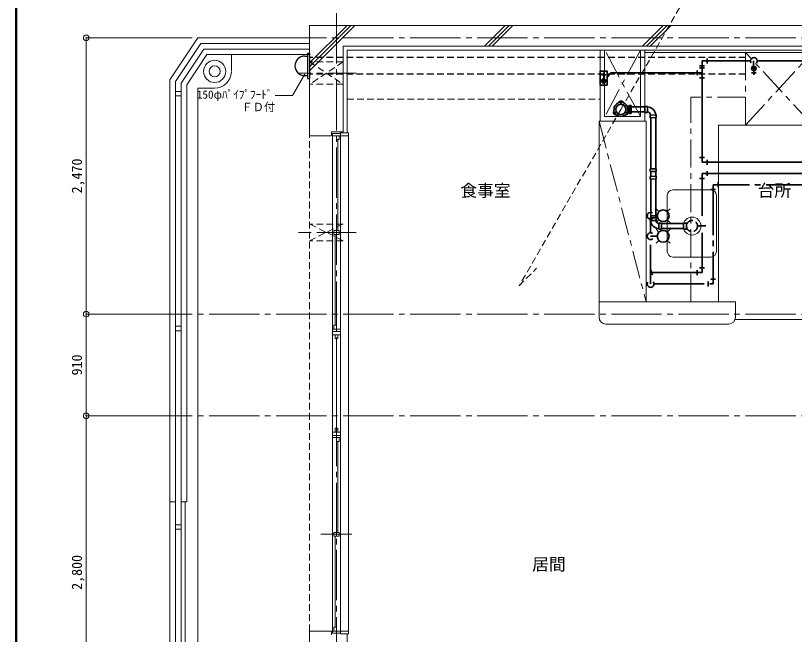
# Model space of a CAD drawing. Units: millimetres at full size, sheet at 1:50. Extents: x -9674 to 9699, y -6794 to 6791.
# Drawn here: x -9674 to -2704, y -2093 to 3441 of the extents above; entities that cross this region are included whole.
import ezdxf
from ezdxf.enums import TextEntityAlignment as Align

# ---------------------------------------------------------------- set-up
doc = ezdxf.new("R2010")
doc.units = ezdxf.units.MM
doc.header["$LTSCALE"] = 50
doc.header["$PDMODE"] = 32
doc.header["$PDSIZE"] = 50
for name, pattern in [('CHAIN1', [8, 5, -1, 1, -1]), ('CHAIN2', [12, 9, -1, 1, -1]), ('DASHED1', [1.8, 1.2, -0.6])]:
    doc.linetypes.add(name, pattern=pattern)
for name, color, linetype, lineweight in [('0-0_図面枠', 7, 'Continuous', 9), ('1-0_芯', 134, 'CHAIN2', 9), ('1-1_躯体', 134, 'Continuous', 9), ('1-2_間仕切', 134, 'Continuous', 9), ('1-3_建具', 134, 'Continuous', 9), ('1-5_設備', 134, 'Continuous', 9), ('1-6_ﾊﾞﾙｺﾆｰ・階段', 134, 'Continuous', 9), ('1-7_その他', 134, 'DASHED1', 9), ('1-8_ハッチ', 134, 'Continuous', 9), ('1-B_寸法', 134, 'Continuous', 9), ('1-C_梁', 134, 'DASHED1', 9), ('2-0_芯', 3, 'Continuous', 35), ('2-3_建具', 4, 'Continuous', 35), ('2-7_その他', 2, 'Continuous', 25), ('2-9_金物', 1, 'CHAIN2', 35), ('2-A_文字', 6, 'Continuous', 35), ('2-C', 2, 'DASHED1', 25)]:
    doc.layers.add(name, color=color, linetype=linetype, lineweight=lineweight)
doc.layers.add('1-A_文字', color=134, linetype='Continuous')
doc.styles.add('ＭＳ ゴシック', font='')
doc.styles.get('ＭＳ ゴシック').set_extended_font_data('MS Gothic')

msp = doc.modelspace()

# ---------------------------------------------------------------- linework, layer by layer
at = {"layer": '0-0_図面枠'}
for p, q in [((-9673.92, 6791.43), (-9673.92, -6793.93)), ((-9672.16, 6789.66), (-9672.16, -6792.16)), ((-9670.4, 6787.9), (-9670.4, -6790.4)), ((-9668.64, -6788.64), (-9668.64, 6786.14)), ((-9666.87, 6784.38), (-9666.87, -6786.88)), ((-9665.11, 6782.61), (-9665.11, -6785.11)), ((-9663.35, 6780.85), (-9663.35, -6783.35))]:
    msp.add_line(p, q, dxfattribs=at)
at = {"layer": '1-0_芯'}
for p, q in [((-6802.5, -4188.13), (-6802.5, 4241.87)), ((-8542.5, 3241.87), (8067.5, 3241.87)), ((-8542.5, 771.87), (8067.5, 771.87)), ((-8542.5, -138.13), (2697.5, -138.13))]:
    msp.add_line(p, q, dxfattribs=at)
at = {"layer": '1-1_躯体'}
for p, q in [((-7042.5, 2366.87), (-7042.5, 3351.87)), ((6257.5, 3351.87), (-7042.5, 3351.87)), ((-6742.5, 2401.87), (-6742.5, 3166.87)), ((6057.5, 3166.87), (-6742.5, 3166.87)), ((-6847.5, 2401.87), (-6847.5, 2366.87)), ((-6742.5, 2401.87), (-6847.5, 2401.87)), ((-6847.5, 2366.87), (-7042.5, 2366.87)), ((-7042.5, -2063.13), (-6847.5, -2063.13)), ((-7042.5, -3033.13), (-7042.5, -2063.13)), ((-6847.5, -2098.13), (-6847.5, -2063.13))]:
    msp.add_line(p, q, dxfattribs=at)
at = {"layer": '1-2_間仕切'}
for p, q in [((-4402.5, 3131.87), (-4402.5, 2536.87)), ((-4082.5, 3131.87), (-4082.5, 2536.87)), ((-4042.5, 3131.87), (-4042.5, 2496.87)), ((-4402.5, 2536.87), (-4082.5, 2536.87))]:
    msp.add_line(p, q, dxfattribs=at)
msp.add_lwpolyline([(-4442.5, 3131.87), (-4442.5, 2496.87), (-4042.5, 2496.87)], dxfattribs=at)
at = {"layer": '1-3_建具'}
for p, q in [((-6837.5, 2386.87), (-6837.5, 2351.87)), ((-6837.5, 2386.87), (-6767.5, 2386.87)), ((-6767.5, 2391.87), (-6767.5, 2366.87)), ((-6695.5, 2391.87), (-6767.5, 2391.87)), ((-6767.5, 2366.87), (-6837.5, 2366.87)), ((-6837.5, 2351.87), (-6837.5, 651.87)), ((-6802.5, 2331.87), (-6802.5, 2366.87)), ((-6778.5, 2331.87), (-6802.5, 2331.87)), ((-6790.5, 2331.87), (-6790.5, 1519.37)), ((-6778.5, 2331.87), (-6778.5, 2366.87)), ((-6767.5, 2351.87), (-6767.5, 2366.87)), ((-6767.5, 2351.87), (-6767.5, 651.87)), ((-6695.5, -2063.13), (-6695.5, 2366.87)), ((-6940.98, 1501.87), (-6664.02, 1501.87)), ((-6778.5, 1519.37), (-6826.5, 1519.37)), ((-6826.5, 1519.37), (-6826.5, 1484.37)), ((-6814.5, 671.87), (-6814.5, 1484.37)), ((-6802.5, 1519.37), (-6802.5, 1484.37)), ((-6837.5, 571.87), (-6837.5, 651.87)), ((-6767.5, 636.87), (-6837.5, 636.87)), ((-6826.5, 671.87), (-6802.5, 671.87)), ((-6826.5, 671.87), (-6826.5, 636.87)), ((-6802.5, 671.87), (-6802.5, 636.87)), ((-6767.5, 651.87), (-6767.5, 571.87)), ((-6837.5, 616.87), (-6767.5, 616.87)), ((-6767.5, 586.87), (-6837.5, 586.87)), ((-6837.5, 571.87), (-6837.5, -268.13)), ((-6814.5, 551.87), (-6814.5, 586.87)), ((-6790.5, 551.87), (-6790.5, 586.87)), ((-6767.5, 571.87), (-6767.5, -268.13)), ((-6790.5, 551.87), (-6814.5, 551.87)), ((-6802.5, -248.13), (-6802.5, 551.87)), ((-6837.5, -268.13), (-6837.5, -348.13)), ((-6790.5, -248.13), (-6814.5, -248.13)), ((-6814.5, -248.13), (-6814.5, -283.13)), ((-6790.5, -248.13), (-6790.5, -283.13)), ((-6767.5, -348.13), (-6767.5, -268.13)), ((-6767.5, -283.13), (-6837.5, -283.13)), ((-6837.5, -313.13), (-6767.5, -313.13)), ((-6767.5, -333.13), (-6837.5, -333.13)), ((-6837.5, -348.13), (-6837.5, -2048.13)), ((-6802.5, -368.13), (-6802.5, -333.13)), ((-6778.5, -368.13), (-6778.5, -333.13)), ((-6767.5, -348.13), (-6767.5, -2048.13)), ((-6778.5, -368.13), (-6802.5, -368.13)), ((-6790.5, -368.13), (-6790.5, -1180.63)), ((-6778.5, -1180.63), (-6826.5, -1180.63)), ((-6826.5, -1180.63), (-6826.5, -1215.63)), ((-6802.5, -1180.63), (-6802.5, -1215.63)), ((-6940.98, -1198.13), (-6664.02, -1198.13)), ((-6814.5, -2028.13), (-6814.5, -1215.63)), ((-6837.5, -2083.13), (-6837.5, -2048.13)), ((-6767.5, -2063.13), (-6837.5, -2063.13)), ((-6837.5, -2083.13), (-6767.5, -2083.13)), ((-6826.5, -2028.13), (-6826.5, -2063.13)), ((-6767.5, -2048.13), (-6767.5, -2063.13)), ((-6767.5, -2088.13), (-6767.5, -2063.13)), ((-6695.5, -2088.13), (-6767.5, -2088.13))]:
    msp.add_line(p, q, dxfattribs=at)
for points in [[(-6695.5, 2391.87), (-6695.5, 2366.87), (-6767.5, 2366.87)], [(-6778.5, 1519.37), (-6778.5, 1484.37), (-6826.5, 1484.37)], [(-6778.5, -1180.63), (-6778.5, -1215.63), (-6826.5, -1215.63)], [(-6826.5, -2028.13), (-6802.5, -2028.13), (-6802.5, -2063.13)], [(-6695.5, -2088.13), (-6695.5, -2063.13), (-6767.5, -2063.13)]]:
    msp.add_lwpolyline(points, dxfattribs=at)
at = {"layer": '1-5_設備'}
for p, q in [((-2292.5, 3111.87), (-4042.5, 3111.87)), ((-4452.5, 2496.87), (-4442.5, 2496.87)), ((-4452.5, 741.87), (-4452.5, 2496.87)), ((-4042.5, 2496.87), (-4032.5, 2496.87)), ((-4032.5, 881.87), (-4032.5, 2496.87)), ((-2292.5, 2461.87), (-3382.5, 2461.87)), ((-3382.5, 881.87), (-3382.5, 2461.87)), ((-3792.5, 1881.87), (-3452.5, 1881.87)), ((-3842.5, 1331.87), (-3842.5, 1831.87)), ((-3402.5, 1831.87), (-3402.5, 1331.87)), ((-3792.5, 1281.87), (-3452.5, 1281.87)), ((-3235.93, 721.87), (-2402.5, 721.87)), ((-3292.5, 681.87), (-4392.5, 681.87))]:
    msp.add_line(p, q, dxfattribs=at)
at = {"layer": '1-5_設備', "linetype": 'CHAIN1'}
for p, q in [((-3142.5, 3111.87), (-3142.5, 2461.87)), ((-3142.5, 2461.87), (-2542.5, 3111.87)), ((-2542.5, 2461.87), (-3142.5, 3111.87)), ((-3142.5, 2711.87), (-3632.5, 2711.87)), ((-3632.5, 881.87), (-3632.5, 2711.87)), ((-4452.5, 2496.87), (-4032.5, 881.87))]:
    msp.add_line(p, q, dxfattribs=at)
at = {"layer": '1-5_設備'}
msp.add_lwpolyline([(-3232.5, 741.87), (-3232.5, 881.87), (-4452.5, 881.87)], dxfattribs=at)
msp.add_circle((-3620.87, 1558.5), 80, dxfattribs=at)
for centre, radius, start, end in [((-3792.5, 1831.87), 50, 90, 180), ((-3452.5, 1831.87), 50, 0, 90), ((-3792.5, 1331.87), 50, 180, 270), ((-3452.5, 1331.87), 50, 270, 0), ((-4392.5, 741.87), 60, 180, 270), ((-3292.5, 741.87), 60, 270, 0)]:
    msp.add_arc(centre, radius, start, end, dxfattribs=at)
at = {"layer": '1-6_ﾊﾞﾙｺﾆｰ・階段'}
for p, q in [((-8292.5, 2865.87), (-8042.5, 3241.87)), ((-8042.5, 3241.87), (-7042.5, 3241.87)), ((-8242.5, 2850.76), (-8015.7, 3191.87)), ((-8192.5, 2835.66), (-7988.9, 3141.87)), ((-8015.7, 3191.87), (-7042.5, 3191.87)), ((-7988.9, 3141.87), (-7042.5, 3141.87)), ((-7962.1, 3091.87), (-7042.5, 3091.87)), ((-7742.5, 2941.87), (-7742.5, 3091.87)), ((-8292.5, -3033.13), (-8292.5, 2865.87)), ((-8242.5, -2983.13), (-8242.5, 2850.76)), ((-8192.5, -2933.13), (-8192.5, 2835.66)), ((-7892.5, 2791.87), (-8042.5, 2791.87)), ((-8042.5, -2898.13), (-8042.5, 2791.87)), ((-8242.5, 2761.87), (-8192.5, 2761.87)), ((-8242.5, 2721.87), (-8192.5, 2721.87)), ((-8242.5, 661.87), (-8192.5, 661.87)), ((-8242.5, 621.87), (-8192.5, 621.87)), ((-8292.5, -908.13), (-8242.5, -908.13)), ((-8192.5, -908.13), (-8142.5, -908.13)), ((-8157.5, -2898.13), (-8157.5, -908.13)), ((-8242.5, -1113.13), (-8192.5, -1113.13)), ((-8242.5, -1153.13), (-8192.5, -1153.13))]:
    msp.add_line(p, q, dxfattribs=at)
msp.add_lwpolyline([(-8142.5, -908.13), (-8142.5, 2820.55), (-7962.1, 3091.87)], dxfattribs=at)
for radius in [100, 50]:
    msp.add_circle((-7892.5, 2941.87), radius, dxfattribs=at)
msp.add_arc((-7892.5, 2941.87), 150, 270, 357.77329, dxfattribs=at)
at = {"layer": '1-7_その他', "linetype": 'CHAIN1'}
for p, q in [((-4082.5, 3131.87), (-4402.5, 2536.87)), ((-4082.5, 2536.87), (-4402.5, 3131.87)), ((-6627.5, 2926.87), (-7142.5, 2926.87)), ((-6627.5, 1501.87), (-7142.5, 1501.87))]:
    msp.add_line(p, q, dxfattribs=at)
at = {"layer": '1-7_その他'}
for p, q in [((-6742.5, 3026.87), (-7042.5, 2826.87)), ((-6742.5, 2826.87), (-7042.5, 2826.87)), ((-6742.5, 1576.87), (-7042.5, 1576.87)), ((-7042.5, 1426.87), (-6742.5, 1576.87)), ((-6742.5, 1426.87), (-7042.5, 1576.87)), ((-6742.5, 1426.87), (-7042.5, 1426.87))]:
    msp.add_line(p, q, dxfattribs=at)
msp.add_lwpolyline([(-6742.5, 3026.87), (-7042.5, 3026.87), (-6742.5, 2826.87)], dxfattribs=at)
at = {"layer": '1-8_ハッチ'}
for p, q in [((-7042.5, 2946.64), (-6637.27, 3351.87)), ((-7042.5, 2981.99), (-6672.63, 3351.87)), ((-7042.5, 3017.35), (-6707.98, 3351.87)), ((-5478.77, 3166.87), (-5293.77, 3351.87)), ((-5443.41, 3166.87), (-5258.41, 3351.87)), ((-5408.06, 3166.87), (-5223.06, 3351.87)), ((-4064.55, 3166.87), (-3879.55, 3351.87)), ((-4029.2, 3166.87), (-3844.2, 3351.87)), ((-3993.84, 3166.87), (-3808.84, 3351.87)), ((-6707.5, 2391.87), (-6707.5, 3131.87)), ((6022.5, 3131.87), (-6707.5, 3131.87)), ((-6707.5, -2813.13), (-6707.5, -2088.13))]:
    msp.add_line(p, q, dxfattribs=at)
at = {"layer": '1-B_寸法'}
for p, q in [((-9042.5, 771.87), (-9042.5, 3241.87)), ((-9042.5, 3241.87), (-8542.5, 3241.87)), ((-9042.5, -138.13), (-9042.5, 771.87)), ((-9042.5, 771.87), (-8542.5, 771.87)), ((-9042.5, -2938.13), (-9042.5, -138.13)), ((-9042.5, -138.13), (-8542.5, -138.13))]:
    msp.add_line(p, q, dxfattribs=at)
for p in [(-9042.5, 3241.87), (-9042.5, 771.87), (-9042.5, -138.13)]:
    msp.add_point(p, dxfattribs=at)
at = {"layer": '1-C_梁'}
for p, q in [((-6707.5, 2691.87), (-4442.5, 2691.87)), ((-7042.5, -2063.13), (-7042.5, 2366.87))]:
    msp.add_line(p, q, dxfattribs=at)
at = {"layer": '2-0_芯'}
for p, q in [((-4264.55, 2674.07), (-4294.97, 2650.76)), ((-4249.95, 2674.07), (-4219.53, 2650.76)), ((-4323.71, 2571.61), (-4318.73, 2609.61)), ((-4197.49, 2626.88), (-4200.64, 2626.88)), ((-4197.49, 2631.88), (-4197.49, 2618.07)), ((-4197.49, 2631.88), (-4182.25, 2631.88)), ((-4195.78, 2609.61), (-4190.79, 2571.61)), ((-4182.25, 2601.38), (-4182.25, 2637.88)), ((-4182.25, 2637.88), (-4175.25, 2637.88)), ((-4182.25, 2564.88), (-4182.25, 2601.38)), ((-4175.25, 2637.88), (-4175.25, 2601.38)), ((-4175.25, 2564.88), (-4175.25, 2601.38)), ((-4172.25, 2601.38), (-4172.25, 2637.88)), ((-4172.25, 2637.88), (-4165.35, 2637.88)), ((-4172.25, 2601.38), (-4172.25, 2564.88)), ((-4165.35, 2601.38), (-4165.35, 2637.88)), ((-4043.41, 2624.46), (-4165.35, 2624.46)), ((-4165.35, 2601.38), (-4165.35, 2564.88)), ((-4043.41, 2628.2), (-4043.41, 2574.9)), ((-4043.41, 2628.2), (-4043.41, 2574.9)), ((-4018.91, 2628.2), (-4043.41, 2628.2)), ((-4018.91, 2628.2), (-4043.41, 2628.2)), ((-4018.91, 2628.2), (-4018.91, 2574.9)), ((-4018.91, 2628.2), (-4018.91, 2574.9)), ((-4316.41, 2558.96), (-4281.01, 2544.28)), ((-4198.1, 2558.96), (-4233.5, 2544.28)), ((-4189.87, 2570.88), (-4182.25, 2570.88)), ((-4182.25, 2564.88), (-4175.25, 2564.88)), ((-4172.25, 2564.88), (-4165.35, 2564.88)), ((-4043.41, 2578.64), (-4165.35, 2578.64)), ((-4018.91, 2574.9), (-4043.41, 2574.9)), ((-4018.91, 2574.9), (-4043.41, 2574.9)), ((-3995.05, 2551.52), (-3941.76, 2552.6)), ((-3995.05, 2551.52), (-3994.55, 2527.02)), ((-3995.05, 2551.52), (-3994.55, 2527.02)), ((-3994.55, 2527.02), (-3941.26, 2528.11)), ((-3994.55, 2527.02), (-3941.26, 2528.11)), ((-3990.21, 2070.19), (-3990.46, 2527.11)), ((-3945.55, 2071.27), (-3945.55, 2528.02)), ((-3941.76, 2552.6), (-3941.26, 2528.11)), ((-3941.82, 2071.27), (-3995.11, 2070.19)), ((-3941.82, 2071.27), (-3995.11, 2070.19)), ((-3994.61, 2045.69), (-3995.11, 2070.19)), ((-3941.32, 2046.78), (-3994.61, 2045.69)), ((-3990.38, 2003.08), (-3990.4, 2045.78)), ((-3945.55, 2003.99), (-3945.55, 2046.69)), ((-3941.32, 2046.78), (-3941.82, 2071.27)), ((-3941.32, 2046.78), (-3941.82, 2071.27)), ((-3941.82, 2004.06), (-3995.11, 2002.98)), ((-3941.82, 2004.06), (-3995.11, 2002.98)), ((-3994.61, 1978.48), (-3995.11, 2002.98)), ((-3941.32, 1979.57), (-3994.61, 1978.48)), ((-3989.98, 1632.04), (-3990.17, 1978.57)), ((-3945.55, 1633.02), (-3945.55, 1979.48)), ((-3941.32, 1979.57), (-3941.82, 2004.06)), ((-3941.32, 1979.57), (-3941.82, 2004.06)), ((-3941.82, 1633.02), (-3995.11, 1631.94)), ((-3964.41, 1632.56), (-3995.11, 1631.94)), ((-3994.61, 1607.44), (-3995.11, 1631.94)), ((-3941.32, 1608.53), (-3994.61, 1607.44)), ((-3941.32, 1608.53), (-3941.82, 1633.02)), ((-3941.32, 1608.53), (-3941.51, 1618.07)), ((-3917.46, 1531.85), (-3917.46, 1585.15)), ((-3917.46, 1531.85), (-3917.46, 1585.15)), ((-3917.46, 1585.15), (-3892.96, 1585.15)), ((-3917.46, 1585.15), (-3892.96, 1585.15)), ((-3892.96, 1531.85), (-3892.96, 1585.15)), ((-3892.96, 1531.85), (-3892.96, 1585.15)), ((-3889.81, 1581.41), (-3695.88, 1581.41)), ((-3889.81, 1535.59), (-3695.88, 1535.59)), ((-3695.88, 1585.15), (-3695.88, 1531.85)), ((-3695.88, 1585.15), (-3695.88, 1531.85)), ((-3671.38, 1585.15), (-3695.88, 1585.15)), ((-3671.38, 1585.15), (-3671.38, 1531.85)), ((-3671.38, 1581.2), (-3664.72, 1581.2)), ((-3671.38, 1535.8), (-3664.72, 1535.8)), ((-3917.46, 1531.85), (-3892.96, 1531.85)), ((-3917.46, 1531.85), (-3892.96, 1531.85)), ((-3671.38, 1531.85), (-3695.88, 1531.85))]:
    msp.add_line(p, q, dxfattribs=at)
for points in [[(-3995.05, 2551.52), (-3941.76, 2552.6), (-3941.26, 2528.11)], [(-3941.32, 2046.78), (-3994.61, 2045.69), (-3995.11, 2070.19)], [(-3941.32, 1979.57), (-3994.61, 1978.48), (-3995.11, 2002.98)], [(-3941.32, 1608.53), (-3994.61, 1607.44), (-3995.11, 1631.94)]]:
    msp.add_lwpolyline(points, dxfattribs=at)
for centre, radius in [((-4257.25, 2664.55), 6), ((-4257.25, 2601.55), 46), ((-4311.81, 2570.05), 6), ((-4202.69, 2570.05), 6)]:
    msp.add_circle(centre, radius, dxfattribs=at)
at = {"layer": '2-0_芯', "linetype": 'DASHED1'}
msp.add_circle((-3620.87, 1558.5), 49.37, dxfattribs=at)
at = {"layer": '2-0_芯'}
for centre, radius, start, end in [((-4257.25, 2601.55), 62, 127.472, 172.528), ((-4257.25, 2664.55), 12, 52.528, 127.472), ((-4257.25, 2601.55), 62, 7.472, 52.528), ((-4021.41, 2548.48), 75.77, 3.057, 88.109), ((-4021.41, 2548.48), 30.37, 5.889, 85.278), ((-4311.81, 2570.05), 12, 172.528, 247.472), ((-4257.25, 2601.55), 62, 247.472, 292.528), ((-4202.69, 2570.05), 12, 292.528, 7.472), ((-3914.96, 2049.82), 30.37, 185.889, 185.89349), ((-3914.96, 1982.61), 30.37, 185.889, 185.89349), ((-3914.96, 1611.57), 75.77, 183.0593, 268.109), ((-3914.96, 1611.57), 30.37, 185.889, 185.89349), ((-3914.96, 1611.57), 30.37, 185.89349, 265.278)]:
    msp.add_arc(centre, radius, start, end, dxfattribs=at)
at = {"layer": '2-3_建具'}
for p, q in [((-3530.98, 2128.52), (-3530.98, 3035.19)), ((-3097.48, 3035.19), (-3530.98, 3035.19)), ((-3486.68, 3013.59), (-3486.68, 3056.79)), ((-3069.41, 2987.82), (-3069.41, 3035.19)), ((-2342.68, 3035.19), (-3036.8, 3035.19)), ((-4411.25, 2932.21), (-4411.25, 2875.83)), ((-4346.31, 2928.57), (-4380, 2889.26)), ((-3530.98, 2928.57), (-4346.31, 2928.57)), ((-3575.27, 2906.97), (-3575.27, 2950.17)), ((-3509.38, 2990.89), (-3552.58, 2990.89)), ((-3552.58, 2972.86), (-3509.38, 2972.86)), ((-3047.14, 2929.75), (-3087.14, 2929.75)), ((-3062.02, 2987.28), (-3086.47, 2962.84)), ((-3072.78, 2987.13), (-3086.32, 2973.59)), ((-3054.92, 2983.78), (-3082.97, 2955.73)), ((-3049.94, 2978.16), (-3077.35, 2950.75)), ((-3047.27, 2970.22), (-3069.41, 2948.08)), ((-3067.14, 2911.56), (-3067.14, 2947.95)), ((-3051.95, 2954.93), (-3054.12, 2952.76)), ((-4431.25, 2912.21), (-4391.25, 2912.21)), ((-4431.12, 2853.55), (-4408.97, 2875.7)), ((-4428.45, 2845.62), (-4401.04, 2873.02)), ((-4426.43, 2868.84), (-4424.27, 2871.01)), ((-4423.47, 2839.99), (-4395.42, 2868.04)), ((-4416.36, 2836.49), (-4391.91, 2860.94)), ((-3552.58, 2884.27), (-3509.38, 2884.27)), ((-4405.61, 2836.64), (-4392.06, 2850.18)), ((-3552.58, 2172.82), (-3509.38, 2172.82)), ((-3530.98, 2128.52), (-1898.35, 2128.52)), ((-3486.68, 2150.12), (-3486.68, 2106.92))]:
    msp.add_line(p, q, dxfattribs=at)
msp.add_lwpolyline([(-4380, 2818.47), (-4442.5, 2818.47), (-4442.5, 2943.47), (-4380, 2943.47)], close=True, dxfattribs=at)
for centre in [(-3067.14, 2967.95), (-4411.25, 2855.83)]:
    msp.add_circle(centre, 20, dxfattribs=at)
msp.add_arc((-3067.14, 3035.19), 30.34, 320.49, 214.849, dxfattribs=at)
at = {"layer": '2-7_その他'}
for p, q in [((-7086.5, 3078.98), (-7062.5, 3078.98)), ((-7062.5, 3104.11), (-7042.5, 3104.11)), ((-7062.5, 3104.11), (-7062.5, 2879.11)), ((-7062.5, 3091.61), (-7062.5, 2891.61)), ((-7042.5, 3104.11), (-7042.5, 2879.11)), ((-7086.5, 2903.98), (-7062.5, 2903.98)), ((-7062.5, 2879.11), (-7042.5, 2879.11))]:
    msp.add_line(p, q, dxfattribs=at)
at = {"layer": '2-7_その他', "color": 7, "lineweight": 9}
for p in [(-7085.8, 2916.49), (-7351.12, 2724.71)]:
    msp.add_line(p, (-7196.52, 2724.71), dxfattribs=at)
at = {"layer": '2-7_その他'}
msp.add_arc((-7086.5, 2991.48), 87.5, 90, 270, dxfattribs=at)
at = {"layer": '2-9_金物'}
for p, q in [((-3409.38, 1884.23), (-3452.58, 1884.23)), ((-707.43, 1928.52), (-3430.98, 1928.52)), ((-3430.98, 1928.52), (-3430.98, 1040.63)), ((-3386.68, 1950.12), (-3386.68, 1906.92)), ((-3991.68, 1497.64), (-3991.68, 1620.43)), ((-3991.68, 1391.16), (-3991.68, 1040.63)), ((-3475.27, 1019.03), (-3475.27, 1062.23)), ((-3409.38, 1084.92), (-3452.58, 1084.92)), ((-3961.34, 1040.63), (-3430.98, 1040.63))]:
    msp.add_line(p, q, dxfattribs=at)
at = {"layer": '2-9_金物', "linetype": 'Continuous'}
for p, q in [((-3916.45, 1687.93), (-3941.67, 1713.14)), ((-3842.13, 1687.93), (-3816.91, 1713.14)), ((-3931.84, 1650.77), (-3991.68, 1650.77)), ((-3916.45, 1613.61), (-3941.67, 1588.39)), ((-3842.13, 1613.61), (-3816.91, 1588.39))]:
    msp.add_line(p, q, dxfattribs=at)
msp.add_circle((-3879.29, 1650.77), 52.55, dxfattribs=at)
for centre, start, end in [((-3991.68, 1650.77), 55.151, 309.51), ((-3991.68, 1040.63), 145.151, 39.51)]:
    msp.add_arc(centre, 30.34, start, end, dxfattribs=at)
at = {"layer": '2-A_文字'}
for p, q in [((-2090.89, 2028.52), (-3530.98, 2028.52)), ((-3530.98, 1649.1), (-3530.98, 2028.52)), ((-3486.68, 2050.12), (-3486.68, 2006.92)), ((-3509.38, 1984.23), (-3552.58, 1984.23)), ((-3496.56, 1561.2), (-3565.39, 1561.2)), ((-3931.84, 1467.3), (-3991.68, 1467.3)), ((-3916.45, 1504.46), (-3941.67, 1529.68)), ((-3842.13, 1504.46), (-3816.91, 1529.68)), ((-3530.98, 1496.69), (-3530.98, 1142.19)), ((-3916.45, 1430.14), (-3941.67, 1404.92)), ((-3842.13, 1430.14), (-3816.91, 1404.92)), ((-3509.38, 1186.48), (-3552.58, 1186.48)), ((-3981.27, 1142.19), (-3530.98, 1142.19)), ((-3575.27, 1120.59), (-3575.27, 1163.79))]:
    msp.add_line(p, q, dxfattribs=at)
msp.add_circle((-3879.29, 1467.3), 52.55, dxfattribs=at)
for centre, radius, start, end in [((-3991.68, 1467.3), 30.34, 55.151, 309.51), ((-3975.2, 1152.19), 11.7, 121.23674, 238.76326), ((-3987.33, 1132.19), 11.7, 301.23674, 58.76326)]:
    msp.add_arc(centre, radius, start, end, dxfattribs=at)
at = {"layer": '2-C', "color": 7, "lineweight": 9}
for p, q in [((-4257.25, 2601.55), (-3347.22, 4177.78)), ((-4257.25, 2601.55), (-5167.29, 1025.32)), ((-5167.29, 1025.32), (-5011.53, 1181.08))]:
    msp.add_line(p, q, dxfattribs=at)
at = {"layer": '2-C'}
for p, q in [((-3142.5, 3066.48), (-7042.5, 3066.48)), ((-3142.5, 2916.48), (-7042.5, 2916.48))]:
    msp.add_line(p, q, dxfattribs=at)

# ---------------------------------------------------------------- texts
at = {"layer": '1-A_文字', "style": 'ＭＳ ゴシック'}
for s, p in [('食事室', (-5694.11, 1788.41)), ('台所', (-3033.76, 1788.41)), ('居間', (-5051.59, -1553.63))]:
    msp.add_text(s, height=110, dxfattribs=at).set_placement(p, align=Align.BOTTOM_LEFT)
at = {"layer": '1-B_寸法', "style": 'ＭＳ ゴシック'}
for s, p in [('2,470', (-9052.5, 1850.62)), ('910', (-9052.5, 223.12)), ('2,800', (-9052.5, -1694.38))]:
    msp.add_text(s, height=91.64, rotation=90, dxfattribs=at).set_placement(p, align=Align.BOTTOM_LEFT)
at = {"layer": '2-7_その他', "color": 7, "style": 'ＭＳ ゴシック'}
for s, p in [('150φﾊﾟｲﾌﾟﾌｰﾄﾞ', (-8051.75, 2675.77)), ('ＦＤ付', (-7651.75, 2563.76))]:
    msp.add_text(s, height=73.31, dxfattribs=at).set_placement(p, align=Align.BOTTOM_LEFT)

doc.saveas('drawing.dxf')
